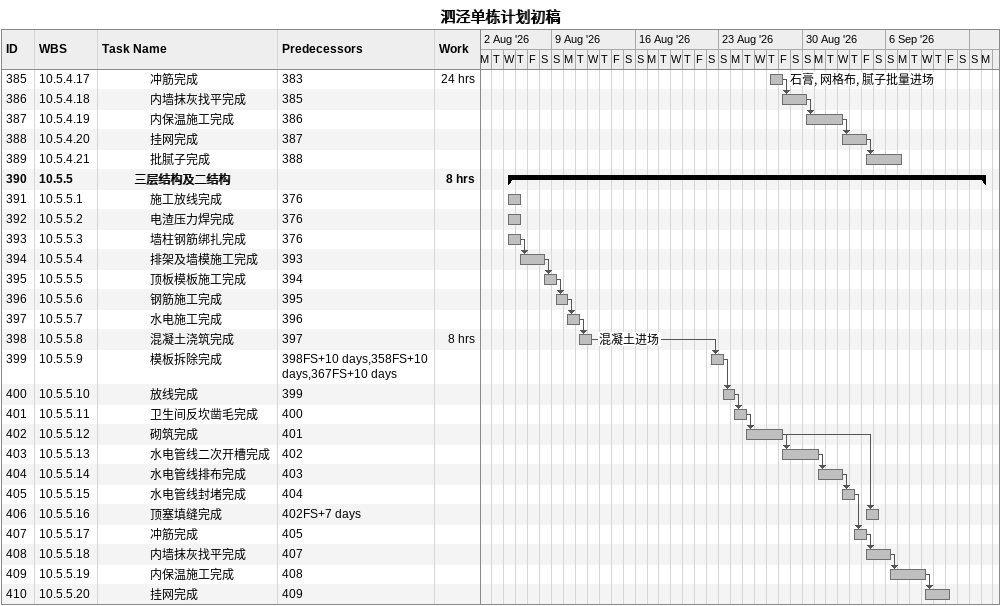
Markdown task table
泗泾单栋计划初稿

| ID | WBS | Task | Start | Finish | Predecessors | Resources | Work (h) |
|---|---|---|---|---|---|---|---|
| 385 | 10.5.4.17 | 冲筋完成 | 2026-08-27 | 2026-08-28 | 383 | 石膏, 网格布, 腻子批量进场 | 24 |
| 386 | 10.5.4.18 | 内墙抹灰找平完成 | 2026-08-28 | 2026-08-30 | 385 |  |  |
| 387 | 10.5.4.19 | 内保温施工完成 | 2026-08-30 | 2026-09-02 | 386 |  |  |
| 388 | 10.5.4.20 | 挂网完成 | 2026-09-02 | 2026-09-04 | 387 |  |  |
| 389 | 10.5.4.21 | 批腻子完成 | 2026-09-04 | 2026-09-07 | 388 |  |  |
| 390 | 10.5.5 | **三层结构及二结构** | 2026-08-05 | 2026-09-14 |  |  | 8 |
| 391 | 10.5.5.1 | 施工放线完成 | 2026-08-05 | 2026-08-06 | 376 |  |  |
| 392 | 10.5.5.2 | 电渣压力焊完成 | 2026-08-05 | 2026-08-06 | 376 |  |  |
| 393 | 10.5.5.3 | 墙柱钢筋绑扎完成 | 2026-08-05 | 2026-08-06 | 376 |  |  |
| 394 | 10.5.5.4 | 排架及墙模施工完成 | 2026-08-06 | 2026-08-08 | 393 |  |  |
| 395 | 10.5.5.5 | 顶板模板施工完成 | 2026-08-08 | 2026-08-09 | 394 |  |  |
| 396 | 10.5.5.6 | 钢筋施工完成 | 2026-08-09 | 2026-08-10 | 395 |  |  |
| 397 | 10.5.5.7 | 水电施工完成 | 2026-08-10 | 2026-08-11 | 396 |  |  |
| 398 | 10.5.5.8 | 混凝土浇筑完成 | 2026-08-11 | 2026-08-12 | 397 | 混凝土进场 | 8 |
| 399 | 10.5.5.9 | 模板拆除完成 | 2026-08-22 | 2026-08-23 | 398FS+10d, 358FS+10d, 367FS+10d |  |  |
| 400 | 10.5.5.10 | 放线完成 | 2026-08-23 | 2026-08-24 | 399 |  |  |
| 401 | 10.5.5.11 | 卫生间反坎凿毛完成 | 2026-08-24 | 2026-08-25 | 400 |  |  |
| 402 | 10.5.5.12 | 砌筑完成 | 2026-08-25 | 2026-08-28 | 401 |  |  |
| 403 | 10.5.5.13 | 水电管线二次开槽完成 | 2026-08-28 | 2026-08-31 | 402 |  |  |
| 404 | 10.5.5.14 | 水电管线排布完成 | 2026-08-31 | 2026-09-02 | 403 |  |  |
| 405 | 10.5.5.15 | 水电管线封堵完成 | 2026-09-02 | 2026-09-03 | 404 |  |  |
| 406 | 10.5.5.16 | 顶塞填缝完成 | 2026-09-04 | 2026-09-05 | 402FS+7d |  |  |
| 407 | 10.5.5.17 | 冲筋完成 | 2026-09-03 | 2026-09-04 | 405 |  |  |
| 408 | 10.5.5.18 | 内墙抹灰找平完成 | 2026-09-04 | 2026-09-06 | 407 |  |  |
| 409 | 10.5.5.19 | 内保温施工完成 | 2026-09-06 | 2026-09-09 | 408 |  |  |
| 410 | 10.5.5.20 | 挂网完成 | 2026-09-09 | 2026-09-11 | 409 |  |  |
